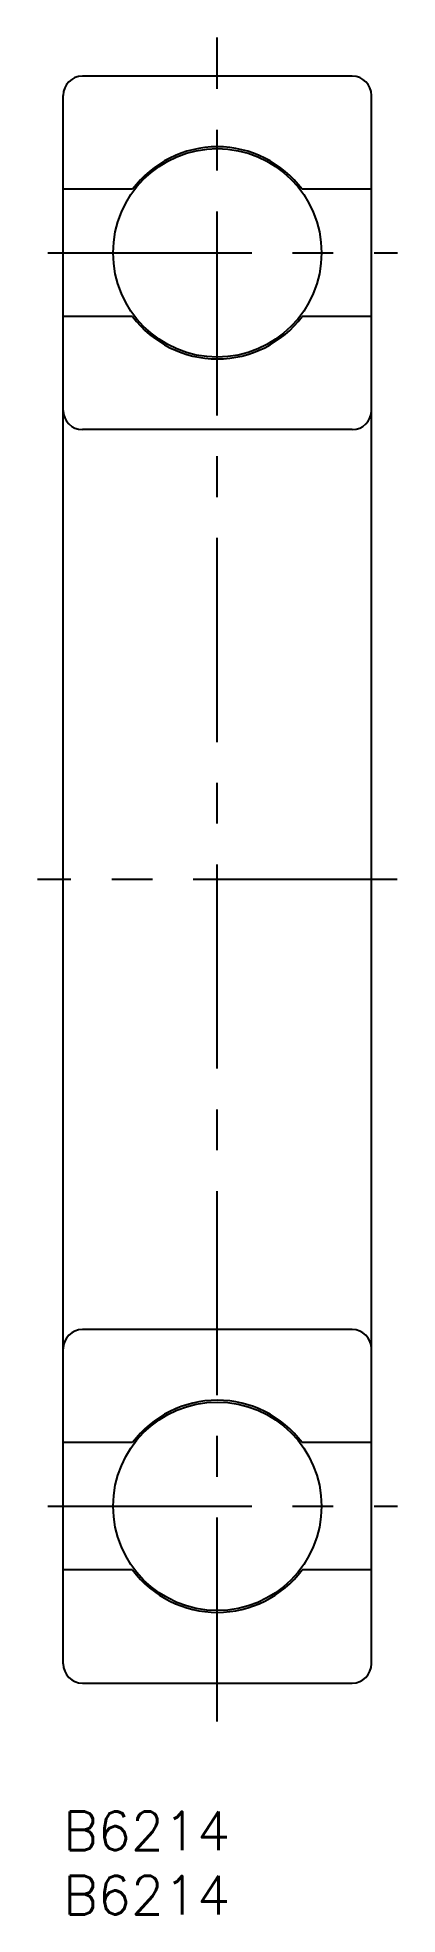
# Model space of a CAD drawing. Extents: x -2 to 26, y -8 to 138.
import ezdxf

# ---------------------------------------------------------------- set-up
doc = ezdxf.new("R2010")
doc.units = 0
doc.header["$LTSCALE"] = 0.5
doc.linetypes.add('CENTER', pattern=[50.8, 31.75, -6.35, 6.35, -6.35])
for name, color, linetype in [('MSM_CENTER', 1, 'CENTER'), ('MSM_CONTINUOUS', 7, 'CONTINUOUS'), ('MSM_PART_NUMBER', 7, 'CONTINUOUS')]:
    doc.layers.add(name, color=color, linetype=linetype)
doc.styles.get("Standard").update_dxf_attribs({"font": 'txt.shx', "height": 3, "bigfont": 'bigfont.shx'})

msp = doc.modelspace()

# ---------------------------------------------------------------- linework, layer by layer
at = {"layer": 'MSM_CENTER'}
for p, q in [((12, 7), (12, 138)), ((-1.2, 121.25), (26.03, 121.25)), ((26, 72.5), (-2, 72.5)), ((-1.2, 23.75), (26.03, 23.75))]:
    msp.add_line(p, q, dxfattribs=at)
at = {"layer": 'MSM_CONTINUOUS'}
for p, q in [((22.5, 135), (1.5, 135)), ((0, 11.5), (0, 133.5)), ((24, 11.5), (24, 133.5)), ((5.4, 126.2), (0, 126.2)), ((24, 126.2), (18.6, 126.2)), ((5.4, 116.3), (0, 116.3)), ((24, 116.3), (18.6, 116.3)), ((22.5, 107.5), (1.5, 107.5)), ((22.5, 37.5), (1.5, 37.5)), ((5.4, 28.7), (0, 28.7)), ((24, 28.7), (18.6, 28.7)), ((5.4, 18.8), (0, 18.8)), ((24, 18.8), (18.6, 18.8)), ((1.5, 10), (22.5, 10))]:
    msp.add_line(p, q, dxfattribs=at)
for centre in [(12, 121.25), (12, 23.75)]:
    msp.add_circle(centre, 8.11, dxfattribs=at)
for centre, radius, start, end in [((1.5, 133.5), 1.5, 90, 180), ((22.5, 133.5), 1.5, 0, 90), ((12, 121.25), 8.25, 36.8699, 143.1301), ((12, 121.25), 8.25, 216.8699, 323.1301), ((1.5, 109), 1.5, 180, 270), ((22.5, 109), 1.5, 270, 0), ((1.5, 36), 1.5, 90, 180), ((22.5, 36), 1.5, 0, 90), ((12, 23.75), 8.25, 36.8699, 143.1301), ((12, 23.75), 8.25, 216.8699, 323.1301), ((1.5, 11.5), 1.5, 180, 270), ((22.5, 11.5), 1.5, 270, 0)]:
    msp.add_arc(centre, radius, start, end, dxfattribs=at)

# ---------------------------------------------------------------- texts
at = {"layer": 'MSM_PART_NUMBER'}
for p in [(0, -3), (0, -8)]:
    msp.add_text('B6214', height=3, dxfattribs=at).set_placement(p)

doc.saveas('drawing.dxf')
